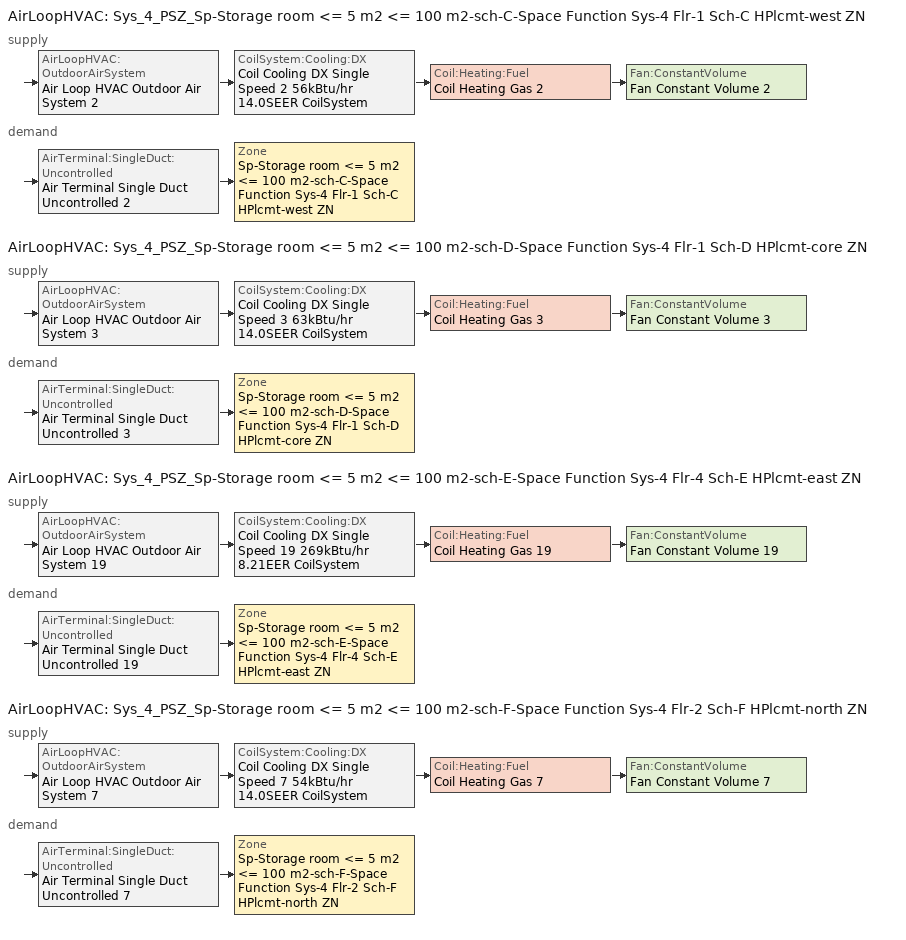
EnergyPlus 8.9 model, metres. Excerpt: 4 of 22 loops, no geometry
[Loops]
AirLoopHVAC 'Sys_4_PSZ_Sp-Storage room <= 5 m2 <= 100 m2-sch-C-Space Function Sys-4 Flr-1 Sch-C HPlcmt-west ZN'
 supply: AirLoopHVAC:OutdoorAirSystem 'Air Loop HVAC Outdoor Air System 2' > CoilSystem:Cooling:DX 'Coil Cooling DX Single Speed 2 56kBtu/hr 14.0SEER CoilSystem' > Coil:Heating:Fuel 'Coil Heating Gas 2' > Fan:ConstantVolume 'Fan Constant Volume 2'
 demand: AirTerminal:SingleDuct:Uncontrolled 'Air Terminal Single Duct Uncontrolled 2' > Zone 'Sp-Storage room <= 5 m2 <= 100 m2-sch-C-Space Function Sys-4 Flr-1 Sch-C HPlcmt-west ZN'
AirLoopHVAC 'Sys_4_PSZ_Sp-Storage room <= 5 m2 <= 100 m2-sch-D-Space Function Sys-4 Flr-1 Sch-D HPlcmt-core ZN'
 supply: AirLoopHVAC:OutdoorAirSystem 'Air Loop HVAC Outdoor Air System 3' > CoilSystem:Cooling:DX 'Coil Cooling DX Single Speed 3 63kBtu/hr 14.0SEER CoilSystem' > Coil:Heating:Fuel 'Coil Heating Gas 3' > Fan:ConstantVolume 'Fan Constant Volume 3'
 demand: AirTerminal:SingleDuct:Uncontrolled 'Air Terminal Single Duct Uncontrolled 3' > Zone 'Sp-Storage room <= 5 m2 <= 100 m2-sch-D-Space Function Sys-4 Flr-1 Sch-D HPlcmt-core ZN'
AirLoopHVAC 'Sys_4_PSZ_Sp-Storage room <= 5 m2 <= 100 m2-sch-E-Space Function Sys-4 Flr-4 Sch-E HPlcmt-east ZN'
 supply: AirLoopHVAC:OutdoorAirSystem 'Air Loop HVAC Outdoor Air System 19' > CoilSystem:Cooling:DX 'Coil Cooling DX Single Speed 19 269kBtu/hr 8.21EER CoilSystem' > Coil:Heating:Fuel 'Coil Heating Gas 19' > Fan:ConstantVolume 'Fan Constant Volume 19'
 demand: AirTerminal:SingleDuct:Uncontrolled 'Air Terminal Single Duct Uncontrolled 19' > Zone 'Sp-Storage room <= 5 m2 <= 100 m2-sch-E-Space Function Sys-4 Flr-4 Sch-E HPlcmt-east ZN'
AirLoopHVAC 'Sys_4_PSZ_Sp-Storage room <= 5 m2 <= 100 m2-sch-F-Space Function Sys-4 Flr-2 Sch-F HPlcmt-north ZN'
 supply: AirLoopHVAC:OutdoorAirSystem 'Air Loop HVAC Outdoor Air System 7' > CoilSystem:Cooling:DX 'Coil Cooling DX Single Speed 7 54kBtu/hr 14.0SEER CoilSystem' > Coil:Heating:Fuel 'Coil Heating Gas 7' > Fan:ConstantVolume 'Fan Constant Volume 7'
 demand: AirTerminal:SingleDuct:Uncontrolled 'Air Terminal Single Duct Uncontrolled 7' > Zone 'Sp-Storage room <= 5 m2 <= 100 m2-sch-F-Space Function Sys-4 Flr-2 Sch-F HPlcmt-north ZN'
[ZoneControl:Thermostat] Control Object Type 1=ThermostatSetpoint:DualSetpoint
Name | Zone or ZoneList | Control Type Schedule | Control Name 1
Sp-Storage room <= 5 m2 <= 100 m2-sch-C-Space Function Sys-4 Flr-1 Sch-C HPlcmt-west ZN Thermostat | Sp-Storage room <= 5 m2 <= 100 m2-sch-C-Space Function Sys-4 Flr-1 Sch-C HPlcmt-west ZN | Sp-Storage room <= 5 m2 <= 100 m2-sch-C-Space Function Sys-4 Flr-1 Sch-C HPlcmt-west ZN Thermostat Schedule | Space Function Storage room <= 5 m2 <= 100 m2-sch-C Thermostat 2
Sp-Storage room <= 5 m2 <= 100 m2-sch-D-Space Function Sys-4 Flr-1 Sch-D HPlcmt-core ZN Thermostat | Sp-Storage room <= 5 m2 <= 100 m2-sch-D-Space Function Sys-4 Flr-1 Sch-D HPlcmt-core ZN | Sp-Storage room <= 5 m2 <= 100 m2-sch-D-Space Function Sys-4 Flr-1 Sch-D HPlcmt-core ZN Thermostat Schedule | Space Function Storage room <= 5 m2 <= 100 m2-sch-D Thermostat 2
Sp-Storage room <= 5 m2 <= 100 m2-sch-E-Space Function Sys-4 Flr-4 Sch-E HPlcmt-east ZN Thermostat | Sp-Storage room <= 5 m2 <= 100 m2-sch-E-Space Function Sys-4 Flr-4 Sch-E HPlcmt-east ZN | Sp-Storage room <= 5 m2 <= 100 m2-sch-E-Space Function Sys-4 Flr-4 Sch-E HPlcmt-east ZN Thermostat Schedule | Space Function Storage room <= 5 m2 <= 100 m2-sch-E Thermostat 2
Sp-Storage room <= 5 m2 <= 100 m2-sch-F-Space Function Sys-4 Flr-2 Sch-F HPlcmt-north ZN Thermostat | Sp-Storage room <= 5 m2 <= 100 m2-sch-F-Space Function Sys-4 Flr-2 Sch-F HPlcmt-north ZN | Sp-Storage room <= 5 m2 <= 100 m2-sch-F-Space Function Sys-4 Flr-2 Sch-F HPlcmt-north ZN Thermostat Schedule | Space Function Storage room <= 5 m2 <= 100 m2-sch-F Thermostat 2
[ThermostatSetpoint:DualSetpoint]
Name | Heating Setpoint Temperature Schedule | Cooling Setpoint Temperature Schedule
Space Function Storage room <= 5 m2 <= 100 m2-sch-C Thermostat 2 | NECB-C-Thermostat Setpoint-Heating | NECB-C-Thermostat Setpoint-Cooling
Space Function Storage room <= 5 m2 <= 100 m2-sch-D Thermostat 2 | NECB-D-Thermostat Setpoint-Heating | NECB-D-Thermostat Setpoint-Cooling
Space Function Storage room <= 5 m2 <= 100 m2-sch-E Thermostat 2 | NECB-E-Thermostat Setpoint-Heating | NECB-E-Thermostat Setpoint-Cooling
Space Function Storage room <= 5 m2 <= 100 m2-sch-F Thermostat 2 | NECB-F-Thermostat Setpoint-Heating | NECB-F-Thermostat Setpoint-Cooling
[AirTerminal:SingleDuct:Uncontrolled] Availability Schedule=Always On Discrete; Maximum Air Flow Rate {m3/s}=AutoSize
Air Terminal Single Duct Uncontrolled 2; Air Terminal Single Duct Uncontrolled 3; Air Terminal Single Duct Uncontrolled 19; Air Terminal Single Duct Uncontrolled 7
[Zone equipment]
Sp-Storage room <= 5 m2 <= 100 m2-sch-C-Space Function Sys-4 Flr-1 Sch-C HPlcmt-west ZN: Air Terminal Single Duct Uncontrolled 2, Zone HVAC Baseboard Convective Water 2
Sp-Storage room <= 5 m2 <= 100 m2-sch-D-Space Function Sys-4 Flr-1 Sch-D HPlcmt-core ZN: Air Terminal Single Duct Uncontrolled 3, Zone HVAC Baseboard Convective Water 3
Sp-Storage room <= 5 m2 <= 100 m2-sch-E-Space Function Sys-4 Flr-4 Sch-E HPlcmt-east ZN: Air Terminal Single Duct Uncontrolled 19, Zone HVAC Baseboard Convective Water 19
Sp-Storage room <= 5 m2 <= 100 m2-sch-F-Space Function Sys-4 Flr-2 Sch-F HPlcmt-north ZN: Air Terminal Single Duct Uncontrolled 7, Zone HVAC Baseboard Convective Water 7
[Sizing:Zone] Zone Cooling Design Supply Air Temperature Input Method=SupplyAirTemperature; Zone Cooling Design Supply Air Temperature {C}=13; Zone Cooling Design Supply Air Temperature Difference {deltaC}=11.11; Zone Heating Design Supply Air Temperature Input Method=SupplyAirTemperature; Zone Heating Design Supply Air Temperature {C}=43; Zone Heating Design Supply Air Temperature Difference {deltaC}=11.11; Zone Cooling Design Supply Air Humidity Ratio {kgWater/kgDryAir}=0.0085; Zone Heating Design Supply Air Humidity Ratio {kgWater/kgDryAir}=0.008; Zone Heating Sizing Factor=1.3; Zone Cooling Sizing Factor=1.1; Cooling Design Air Flow Method=DesignDay; Cooling Design Air Flow Rate {m3/s}=0; Cooling Minimum Air Flow per Zone Floor Area {m3/s-m2}=0.000762; Cooling Minimum Air Flow {m3/s}=0; Cooling Minimum Air Flow Fraction=0; Heating Design Air Flow Method=DesignDay; Heating Design Air Flow Rate {m3/s}=0; Heating Maximum Air Flow per Zone Floor Area {m3/s-m2}=0.002032; Heating Maximum Air Flow {m3/s}=0.141576; Heating Maximum Air Flow Fraction=0.3; Account for Dedicated Outdoor Air System=No
Name | Design Specification Outdoor Air Object | Design Specification Zone Air Distribution Object
Sp-Storage room <= 5 m2 <= 100 m2-sch-C-Space Function Sys-4 Flr-1 Sch-C HPlcmt-west ZN | Space Function Storage room <= 5 m2 <= 100 m2-sch-C Ventilation | Sp-Storage room <= 5 m2 <= 100 m2-sch-C-Space Function Sys-4 Flr-1 Sch-C HPlcmt-west ZN Design Spec Zone Air Dist
Sp-Storage room <= 5 m2 <= 100 m2-sch-D-Space Function Sys-4 Flr-1 Sch-D HPlcmt-core ZN | Space Function Storage room <= 5 m2 <= 100 m2-sch-D Ventilation | Sp-Storage room <= 5 m2 <= 100 m2-sch-D-Space Function Sys-4 Flr-1 Sch-D HPlcmt-core ZN Design Spec Zone Air Dist
Sp-Storage room <= 5 m2 <= 100 m2-sch-E-Space Function Sys-4 Flr-4 Sch-E HPlcmt-east ZN | Space Function Storage room <= 5 m2 <= 100 m2-sch-E Ventilation | Sp-Storage room <= 5 m2 <= 100 m2-sch-E-Space Function Sys-4 Flr-4 Sch-E HPlcmt-east ZN Design Spec Zone Air Dist
Sp-Storage room <= 5 m2 <= 100 m2-sch-F-Space Function Sys-4 Flr-2 Sch-F HPlcmt-north ZN | Space Function Storage room <= 5 m2 <= 100 m2-sch-F Ventilation | Sp-Storage room <= 5 m2 <= 100 m2-sch-F-Space Function Sys-4 Flr-2 Sch-F HPlcmt-north ZN Design Spec Zone Air Dist
[DesignSpecification:ZoneAirDistribution] Zone Air Distribution Effectiveness in Cooling Mode=1; Zone Air Distribution Effectiveness in Heating Mode=1
Sp-Storage room <= 5 m2 <= 100 m2-sch-C-Space Function Sys-4 Flr-1 Sch-C HPlcmt-west ZN Design Spec Zone Air Dist; Sp-Storage room <= 5 m2 <= 100 m2-sch-D-Space Function Sys-4 Flr-1 Sch-D HPlcmt-core ZN Design Spec Zone Air Dist; Sp-Storage room <= 5 m2 <= 100 m2-sch-E-Space Function Sys-4 Flr-4 Sch-E HPlcmt-east ZN Design Spec Zone Air Dist; Sp-Storage room <= 5 m2 <= 100 m2-sch-F-Space Function Sys-4 Flr-2 Sch-F HPlcmt-north ZN Design Spec Zone Air Dist
[Controller:MechanicalVentilation] Demand Controlled Ventilation=No; System Outdoor Air Method=ZoneSum
Name | Availability Schedule | Zone Name 1 | Design Specification Outdoor Air Object Name 1 | Design Specification Zone Air Distribution Object Name 1
Controller Mechanical Ventilation 2 | Sys_4_PSZ_Sp-Storage room <= 5 m2 <= 100 m2-sch-C-Space Function Sys-4 Flr-1 Sch-C HPlcmt-west ZN Occ Sch | Sp-Storage room <= 5 m2 <= 100 m2-sch-C-Space Function Sys-4 Flr-1 Sch-C HPlcmt-west ZN | Space Function Storage room <= 5 m2 <= 100 m2-sch-C Ventilation | Sp-Storage room <= 5 m2 <= 100 m2-sch-C-Space Function Sys-4 Flr-1 Sch-C HPlcmt-west ZN Design Spec Zone Air Dist
Controller Mechanical Ventilation 3 | Sys_4_PSZ_Sp-Storage room <= 5 m2 <= 100 m2-sch-D-Space Function Sys-4 Flr-1 Sch-D HPlcmt-core ZN Occ Sch | Sp-Storage room <= 5 m2 <= 100 m2-sch-D-Space Function Sys-4 Flr-1 Sch-D HPlcmt-core ZN | Space Function Storage room <= 5 m2 <= 100 m2-sch-D Ventilation | Sp-Storage room <= 5 m2 <= 100 m2-sch-D-Space Function Sys-4 Flr-1 Sch-D HPlcmt-core ZN Design Spec Zone Air Dist
Controller Mechanical Ventilation 19 | Sys_4_PSZ_Sp-Storage room <= 5 m2 <= 100 m2-sch-E-Space Function Sys-4 Flr-4 Sch-E HPlcmt-east ZN Occ Sch | Sp-Storage room <= 5 m2 <= 100 m2-sch-E-Space Function Sys-4 Flr-4 Sch-E HPlcmt-east ZN | Space Function Storage room <= 5 m2 <= 100 m2-sch-E Ventilation | Sp-Storage room <= 5 m2 <= 100 m2-sch-E-Space Function Sys-4 Flr-4 Sch-E HPlcmt-east ZN Design Spec Zone Air Dist
Controller Mechanical Ventilation 7 | Sys_4_PSZ_Sp-Storage room <= 5 m2 <= 100 m2-sch-F-Space Function Sys-4 Flr-2 Sch-F HPlcmt-north ZN Occ Sch | Sp-Storage room <= 5 m2 <= 100 m2-sch-F-Space Function Sys-4 Flr-2 Sch-F HPlcmt-north ZN | Space Function Storage room <= 5 m2 <= 100 m2-sch-F Ventilation | Sp-Storage room <= 5 m2 <= 100 m2-sch-F-Space Function Sys-4 Flr-2 Sch-F HPlcmt-north ZN Design Spec Zone Air Dist
[DesignSpecification:OutdoorAir] Outdoor Air Method=Sum; Outdoor Air Flow per Person {m3/s-person}=0; Outdoor Air Flow per Zone Floor Area {m3/s-m2}=0.0003556; Outdoor Air Flow per Zone {m3/s}=0; Outdoor Air Flow Air Changes per Hour {1/hr}=0
Space Function Storage room <= 5 m2 <= 100 m2-sch-C Ventilation; Space Function Storage room <= 5 m2 <= 100 m2-sch-D Ventilation; Space Function Storage room <= 5 m2 <= 100 m2-sch-E Ventilation; Space Function Storage room <= 5 m2 <= 100 m2-sch-F Ventilation
[AirLoopHVAC] Design Supply Air Flow Rate {m3/s}=AutoSize
Sys_4_PSZ_Sp-Storage room <= 5 m2 <= 100 m2-sch-C-Space Function Sys-4 Flr-1 Sch-C HPlcmt-west ZN; Sys_4_PSZ_Sp-Storage room <= 5 m2 <= 100 m2-sch-D-Space Function Sys-4 Flr-1 Sch-D HPlcmt-core ZN; Sys_4_PSZ_Sp-Storage room <= 5 m2 <= 100 m2-sch-E-Space Function Sys-4 Flr-4 Sch-E HPlcmt-east ZN; Sys_4_PSZ_Sp-Storage room <= 5 m2 <= 100 m2-sch-F-Space Function Sys-4 Flr-2 Sch-F HPlcmt-north ZN
[Sizing:System] Type of Load to Size On=Sensible; Design Outdoor Air Flow Rate {m3/s}=Autosize; Central Heating Maximum System Air Flow Ratio=1; Preheat Design Temperature {C}=7; Preheat Design Humidity Ratio {kgWater/kgDryAir}=0.008; Precool Design Temperature {C}=13; Precool Design Humidity Ratio {kgWater/kgDryAir}=0.008; Central Cooling Design Supply Air Temperature {C}=13; Central Heating Design Supply Air Temperature {C}=43; Type of Zone Sum to Use=NonCoincident; 100% Outdoor Air in Cooling=No; 100% Outdoor Air in Heating=No; Central Cooling Design Supply Air Humidity Ratio {kgWater/kgDryAir}=0.0085; Central Heating Design Supply Air Humidity Ratio {kgWater/kgDryAir}=0.008; Cooling Supply Air Flow Rate Method=DesignDay; Cooling Supply Air Flow Rate {m3/s}=0; Cooling Supply Air Flow Rate Per Floor Area {m3/s-m2}=0.00996765; Cooling Fraction of Autosized Cooling Supply Air Flow Rate=1; Cooling Supply Air Flow Rate Per Unit Cooling Capacity {m3/s-W}=3.94755e-05; Heating Supply Air Flow Rate Method=DesignDay; Heating Supply Air Flow Rate {m3/s}=0; Heating Supply Air Flow Rate Per Floor Area {m3/s-m2}=0.00996765; Heating Fraction of Autosized Heating Supply Air Flow Rate=1; Heating Fraction of Autosized Cooling Supply Air Flow Rate=1; Heating Supply Air Flow Rate Per Unit Heating Capacity {m3/s-W}=3.15882e-05; System Outdoor Air Method=ZoneSum; Zone Maximum Outdoor Air Fraction=1; Cooling Design Capacity Method=CoolingDesignCapacity; Cooling Design Capacity {W}=Autosize; Cooling Design Capacity Per Floor Area {W/m2}=234.7; Fraction of Autosized Cooling Design Capacity=1; Heating Design Capacity Method=HeatingDesignCapacity; Heating Design Capacity {W}=Autosize; Heating Design Capacity Per Floor Area {W/m2}=157; Fraction of Autosized Heating Design Capacity=1; Central Cooling Capacity Control Method=OnOff
Sys_4_PSZ_Sp-Storage room <= 5 m2 <= 100 m2-sch-C-Space Function Sys-4 Flr-1 Sch-C HPlcmt-west ZN; Sys_4_PSZ_Sp-Storage room <= 5 m2 <= 100 m2-sch-D-Space Function Sys-4 Flr-1 Sch-D HPlcmt-core ZN; Sys_4_PSZ_Sp-Storage room <= 5 m2 <= 100 m2-sch-E-Space Function Sys-4 Flr-4 Sch-E HPlcmt-east ZN; Sys_4_PSZ_Sp-Storage room <= 5 m2 <= 100 m2-sch-F-Space Function Sys-4 Flr-2 Sch-F HPlcmt-north ZN
[Controller:OutdoorAir] Minimum Outdoor Air Flow Rate {m3/s}=Autosize; Maximum Outdoor Air Flow Rate {m3/s}=Autosize; Economizer Control Action Type=ModulateFlow; Lockout Type=NoLockout; Minimum Limit Type=FixedMinimum; High Humidity Control=No; Control High Indoor Humidity Based on Outdoor Humidity Ratio=Yes; Heat Recovery Bypass Control Type=BypassWhenOAFlowGreaterThanMinimum
Name | Economizer Control Type | Economizer Maximum Limit Dry-Bulb Temperature {C} | Economizer Maximum Limit Enthalpy {J/kg} | Economizer Minimum Limit Dry-Bulb Temperature {C} | Minimum Outdoor Air Schedule | Mechanical Ventilation Controller
Controller Outdoor Air 2 | NoEconomizer | 28 | 64000 | -100 | Sys_4_PSZ_Sp-Storage room <= 5 m2 <= 100 m2-sch-C-Space Function Sys-4 Flr-1 Sch-C HPlcmt-west ZN Occ Sch | Controller Mechanical Ventilation 2
Controller Outdoor Air 3 | NoEconomizer | 28 | 64000 | -100 | Sys_4_PSZ_Sp-Storage room <= 5 m2 <= 100 m2-sch-D-Space Function Sys-4 Flr-1 Sch-D HPlcmt-core ZN Occ Sch | Controller Mechanical Ventilation 3
Controller Outdoor Air 19 | DifferentialEnthalpy |  |  |  | Sys_4_PSZ_Sp-Storage room <= 5 m2 <= 100 m2-sch-E-Space Function Sys-4 Flr-4 Sch-E HPlcmt-east ZN Occ Sch | Controller Mechanical Ventilation 19
Controller Outdoor Air 7 | NoEconomizer | 28 | 64000 | -100 | Sys_4_PSZ_Sp-Storage room <= 5 m2 <= 100 m2-sch-F-Space Function Sys-4 Flr-2 Sch-F HPlcmt-north ZN Occ Sch | Controller Mechanical Ventilation 7
[HeatExchanger:AirToAir:SensibleAndLatent] Availability Schedule=Always On Discrete; Nominal Supply Air Flow Rate {m3/s}=Autosize; Sensible Effectiveness at 100% Heating Air Flow=0.5; Latent Effectiveness at 100% Heating Air Flow=0.5; Sensible Effectiveness at 75% Heating Air Flow=0.5; Latent Effectiveness at 75% Heating Air Flow=0.5; Sensible Effectiveness at 100% Cooling Air Flow=0.5; Latent Effectiveness at 100% Cooling Air Flow=0.5; Sensible Effectiveness at 75% Cooling Air Flow=0.5; Latent Effectiveness at 75% Cooling Air Flow=0.5; Supply Air Outlet Temperature Control=Yes; Heat Exchanger Type=Rotary; Frost Control Type=ExhaustOnly; Threshold Temperature {C}=-23.3; Initial Defrost Time Fraction=0.167; Rate of Defrost Time Fraction Increase {1/K}=1.44; Economizer Lockout=Yes
Name | Nominal Electric Power {W}
Sys_4_PSZ_Sp-Storage room <= 5 m2 <= 100 m2-sch-C-Space Function Sys-4 Flr-1 Sch-C HPlcmt-west ZN ERV; Sys_4_PSZ_Sp-Storage room <= 5 m2 <= 100 m2-sch-E-Space Function Sys-4 Flr-4 Sch-E HPlcmt-east ZN ERV; Sys_4_PSZ_Sp-Storage room <= 5 m2 <= 100 m2-sch-F-Space Function Sys-4 Flr-2 Sch-F HPlcmt-north ZN ERV | 528.393
Sys_4_PSZ_Sp-Storage room <= 5 m2 <= 100 m2-sch-D-Space Function Sys-4 Flr-1 Sch-D HPlcmt-core ZN ERV | 687.8575
[SetpointManager:OutdoorAirPretreat] Control Variable=Temperature; Minimum Setpoint Temperature {C}=-99; Maximum Setpoint Temperature {C}=99; Minimum Setpoint Humidity Ratio {kgWater/kgDryAir}=1e-05; Maximum Setpoint Humidity Ratio {kgWater/kgDryAir}=1
Setpoint Manager Outdoor Air Pretreat 15; Setpoint Manager Outdoor Air Pretreat 16; Setpoint Manager Outdoor Air Pretreat 17; Setpoint Manager Outdoor Air Pretreat 18
[SetpointManager:MixedAir] Control Variable=Temperature
Node 55 OS Default SPM; Node 54 OS Default SPM; Node 53 OS Default SPM; Node 68 OS Default SPM; Node 67 OS Default SPM; Node 66 OS Default SPM; Node 276 OS Default SPM; Node 275 OS Default SPM; Node 274 OS Default SPM; Node 120 OS Default SPM; Node 119 OS Default SPM; Node 118 OS Default SPM
[CoilSystem:Cooling:DX] Availability Schedule=Always On Discrete
Name | Cooling Coil
Coil Cooling DX Single Speed 2 56kBtu/hr 14.0SEER CoilSystem | Coil Cooling DX Single Speed 2 56kBtu/hr 14.0SEER
Coil Cooling DX Single Speed 3 63kBtu/hr 14.0SEER CoilSystem | Coil Cooling DX Single Speed 3 63kBtu/hr 14.0SEER
Coil Cooling DX Single Speed 19 269kBtu/hr 8.21EER CoilSystem | Coil Cooling DX Single Speed 19 269kBtu/hr 8.21EER
Coil Cooling DX Single Speed 7 54kBtu/hr 14.0SEER CoilSystem | Coil Cooling DX Single Speed 7 54kBtu/hr 14.0SEER
[Coil:Cooling:DX:SingleSpeed] Availability Schedule=Always On Discrete; Gross Rated Total Cooling Capacity {W}=Autosize; Gross Rated Sensible Heat Ratio=Autosize; Rated Air Flow Rate {m3/s}=Autosize; Rated Evaporator Fan Power Per Volume Flow Rate {W/(m3/s)}=773.3; Total Cooling Capacity Function of Temperature Curve=DXCOOL-NECB2011-REF-CAPFT; Total Cooling Capacity Function of Flow Fraction Curve=DXCOOL-NECB2011-REF-CAPFFLOW; Energy Input Ratio Function of Temperature Curve=DXCOOL-NECB2011-REF-COOLEIRFT; Energy Input Ratio Function of Flow Fraction Curve=DXCOOL-NECB2011-REF-COOLEIRFFLOW; Part Load Fraction Correlation Curve=DXCOOL-NECB2011-REF-COOLPLFFPLR; Condenser Type=AirCooled; Evaporative Condenser Effectiveness=0; Evaporative Condenser Air Flow Rate {m3/s}=Autosize; Evaporative Condenser Pump Rated Power Consumption {W}=Autosize; Crankcase Heater Capacity {W}=0; Maximum Outdoor Dry-Bulb Temperature for Crankcase Heater Operation {C}=0; Basin Heater Capacity {W/K}=0; Basin Heater Setpoint Temperature {C}=10
Name | Gross Rated Cooling COP {W/W}
Coil Cooling DX Single Speed 2 56kBtu/hr 14.0SEER; Coil Cooling DX Single Speed 3 63kBtu/hr 14.0SEER; Coil Cooling DX Single Speed 7 54kBtu/hr 14.0SEER | 3.8248
Coil Cooling DX Single Speed 19 269kBtu/hr 8.21EER | 2.94839
[Coil:Heating:Fuel] Availability Schedule=Always On Discrete; Fuel Type=NaturalGas; Burner Efficiency=0.81; Nominal Capacity {W}=AutoSize; Parasitic Electric Load {W}=0; Part Load Fraction Correlation Curve=FURNACE-EFFPLR-NECB2011; Parasitic Fuel Load {W}=0
Coil Heating Gas 2; Coil Heating Gas 3; Coil Heating Gas 19; Coil Heating Gas 7
[Fan:ConstantVolume] Fan Total Efficiency=0.39975; Pressure Rise {Pa}=640; Maximum Flow Rate {m3/s}=AutoSize; Motor Efficiency=0.615; Motor In Airstream Fraction=1
Name | Availability Schedule
Fan Constant Volume 2 | Sys_4_PSZ_Sp-Storage room <= 5 m2 <= 100 m2-sch-C-Space Function Sys-4 Flr-1 Sch-C HPlcmt-west ZN Occ Sch
Fan Constant Volume 3 | Sys_4_PSZ_Sp-Storage room <= 5 m2 <= 100 m2-sch-D-Space Function Sys-4 Flr-1 Sch-D HPlcmt-core ZN Occ Sch
Fan Constant Volume 19 | Sys_4_PSZ_Sp-Storage room <= 5 m2 <= 100 m2-sch-E-Space Function Sys-4 Flr-4 Sch-E HPlcmt-east ZN Occ Sch
Fan Constant Volume 7 | Sys_4_PSZ_Sp-Storage room <= 5 m2 <= 100 m2-sch-F-Space Function Sys-4 Flr-2 Sch-F HPlcmt-north ZN Occ Sch
[SetpointManager:SingleZone:Reheat] Control Variable=Temperature; Minimum Supply Air Temperature {C}=13; Maximum Supply Air Temperature {C}=43
Name | Control Zone
Setpoint Manager Single Zone Reheat 2 | Sp-Storage room <= 5 m2 <= 100 m2-sch-C-Space Function Sys-4 Flr-1 Sch-C HPlcmt-west ZN
Setpoint Manager Single Zone Reheat 3 | Sp-Storage room <= 5 m2 <= 100 m2-sch-D-Space Function Sys-4 Flr-1 Sch-D HPlcmt-core ZN
Setpoint Manager Single Zone Reheat 19 | Sp-Storage room <= 5 m2 <= 100 m2-sch-E-Space Function Sys-4 Flr-4 Sch-E HPlcmt-east ZN
Setpoint Manager Single Zone Reheat 7 | Sp-Storage room <= 5 m2 <= 100 m2-sch-F-Space Function Sys-4 Flr-2 Sch-F HPlcmt-north ZN
[Schedule:Compact]
Sp-Storage room <= 5 m2 <= 100 m2-sch-C-Space Function Sys-4 Flr-1 Sch-C HPlcmt-west ZN Thermostat Schedule; Sp-Storage room <= 5 m2 <= 100 m2-sch-D-Space Function Sys-4 Flr-1 Sch-D HPlcmt-core ZN Thermostat Schedule; Sp-Storage room <= 5 m2 <= 100 m2-sch-E-Space Function Sys-4 Flr-4 Sch-E HPlcmt-east ZN Thermostat Schedule; Sp-Storage room <= 5 m2 <= 100 m2-sch-F-Space Function Sys-4 Flr-2 Sch-F HPlcmt-north ZN Thermostat Schedule: Through: 12/31, For: AllDays, Until: 24:00, 4
[Schedule:Day:Interval]
NECB-C-Thermostat Setpoint-Heating Sun|Hol Day: No, 09:00, 18, 10:00, 20, 19:00, 22, 24:00, 18
NECB-C-Thermostat Setpoint-Heating Default|Wkdy Day; NECB-C-Thermostat Setpoint-Heating Sat Day; NECB-C-Thermostat Setpoint-Heating Default: No, 07:00, 18, 08:00, 20, 21:00, 22, 24:00, 18
NECB-C-Thermostat Setpoint-Cooling Sun|Hol Day; NECB-E-Thermostat Setpoint-Cooling Default|Wkdy Day; NECB-E-Thermostat Setpoint-Cooling Default: No, 07:00, 35, 19:00, 24, 24:00, 35
NECB-C-Thermostat Setpoint-Cooling Default|Wkdy Day; NECB-C-Thermostat Setpoint-Cooling Sat Day; NECB-C-Thermostat Setpoint-Cooling Default: No, 07:00, 35, 21:00, 24, 24:00, 35
NECB-D-Thermostat Setpoint-Heating Sun|Hol Day; NECB-D-Thermostat Setpoint-Heating Sat Day; NECB-E-Thermostat Setpoint-Heating Sun|Hol Day: No, 24:00, 18
NECB-D-Thermostat Setpoint-Heating Default|Wkdy Day; NECB-D-Thermostat Setpoint-Heating Default: No, 07:00, 18, 08:00, 20, 23:00, 22, 24:00, 18
NECB-D-Thermostat Setpoint-Cooling Sun|Hol Day; NECB-D-Thermostat Setpoint-Cooling Sat Day; NECB-E-Thermostat Setpoint-Cooling Sun|Hol Day: No, 24:00, 35
NECB-D-Thermostat Setpoint-Cooling Default|Wkdy Day; NECB-D-Thermostat Setpoint-Cooling Default: No, 07:00, 35, 23:00, 24, 24:00, 35
NECB-E-Thermostat Setpoint-Heating Default|Wkdy Day; NECB-E-Thermostat Setpoint-Heating Default: No, 07:00, 18, 08:00, 20, 19:00, 22, 24:00, 18
NECB-E-Thermostat Setpoint-Heating Sat Day: No, 08:00, 18, 09:00, 20, 17:00, 22, 24:00, 18
NECB-E-Thermostat Setpoint-Cooling Sat Day: No, 08:00, 35, 17:00, 24, 24:00, 35
NECB-F-Thermostat Setpoint-Heating Sun|Hol Day; NECB-F-Thermostat Setpoint-Heating Default|Wkdy Day; NECB-F-Thermostat Setpoint-Heating Sat Day; NECB-F-Thermostat Setpoint-Heating Default: No, 01:00, 22, 07:00, 18, 08:00, 20, 24:00, 22
NECB-F-Thermostat Setpoint-Cooling Sun|Hol Day; NECB-F-Thermostat Setpoint-Cooling Default|Wkdy Day; NECB-F-Thermostat Setpoint-Cooling Sat Day; NECB-F-Thermostat Setpoint-Cooling Default: No, 24:00, 24
Sys_4_PSZ_Sp-Storage room <= 5 m2 <= 100 m2-sch-C-Space Function Sys-4 Flr-1 Sch-C HPlcmt-west ZN Occ Sch Sunday: No, 09:00, 0, 19:00, 1, 24:00, 0
Sys_4_PSZ_Sp-Storage room <= 5 m2 <= 100 m2-sch-C-Space Function Sys-4 Flr-1 Sch-C HPlcmt-west ZN Occ Sch Monday; Sys_4_PSZ_Sp-Storage room <= 5 m2 <= 100 m2-sch-C-Space Function Sys-4 Flr-1 Sch-C HPlcmt-west ZN Occ Sch Tuesday; Sys_4_PSZ_Sp-Storage room <= 5 m2 <= 100 m2-sch-C-Space Function Sys-4 Flr-1 Sch-C HPlcmt-west ZN Occ Sch Wednesday; Sys_4_PSZ_Sp-Storage room <= 5 m2 <= 100 m2-sch-C-Space Function Sys-4 Flr-1 Sch-C HPlcmt-west ZN Occ Sch Thursday; Sys_4_PSZ_Sp-Storage room <= 5 m2 <= 100 m2-sch-C-Space Function Sys-4 Flr-1 Sch-C HPlcmt-west ZN Occ Sch Friday; Sys_4_PSZ_Sp-Storage room <= 5 m2 <= 100 m2-sch-C-Space Function Sys-4 Flr-1 Sch-C HPlcmt-west ZN Occ Sch Saturday: No, 09:00, 0, 21:00, 1, 24:00, 0
Sys_4_PSZ_Sp-Storage room <= 5 m2 <= 100 m2-sch-C-Space Function Sys-4 Flr-1 Sch-C HPlcmt-west ZN Occ Sch Default; Sys_4_PSZ_Sp-Storage room <= 5 m2 <= 100 m2-sch-C-Space Function Sys-4 Flr-1 Sch-C HPlcmt-west ZN Occ Sch Summer Design Day; Sys_4_PSZ_Sp-Storage room <= 5 m2 <= 100 m2-sch-C-Space Function Sys-4 Flr-1 Sch-C HPlcmt-west ZN Occ Sch Winter Design Day; Sys_4_PSZ_Sp-Storage room <= 5 m2 <= 100 m2-sch-D-Space Function Sys-4 Flr-1 Sch-D HPlcmt-core ZN Occ Sch Default; Sys_4_PSZ_Sp-Storage room <= 5 m2 <= 100 m2-sch-D-Space Function Sys-4 Flr-1 Sch-D HPlcmt-core ZN Occ Sch Summer Design Day; Sys_4_PSZ_Sp-Storage room <= 5 m2 <= 100 m2-sch-D-Space Function Sys-4 Flr-1 Sch-D HPlcmt-core ZN Occ Sch Winter Design Day; Sys_4_PSZ_Sp-Storage room <= 5 m2 <= 100 m2-sch-E-Space Function Sys-4 Flr-4 Sch-E HPlcmt-east ZN Occ Sch Default; Sys_4_PSZ_Sp-Storage room <= 5 m2 <= 100 m2-sch-E-Space Function Sys-4 Flr-4 Sch-E HPlcmt-east ZN Occ Sch Summer Design Day; Sys_4_PSZ_Sp-Storage room <= 5 m2 <= 100 m2-sch-E-Space Function Sys-4 Flr-4 Sch-E HPlcmt-east ZN Occ Sch Winter Design Day; Sys_4_PSZ_Sp-Storage room <= 5 m2 <= 100 m2-sch-F-Space Function Sys-4 Flr-2 Sch-F HPlcmt-north ZN Occ Sch Default; Sys_4_PSZ_Sp-Storage room <= 5 m2 <= 100 m2-sch-F-Space Function Sys-4 Flr-2 Sch-F HPlcmt-north ZN Occ Sch Summer Design Day; Sys_4_PSZ_Sp-Storage room <= 5 m2 <= 100 m2-sch-F-Space Function Sys-4 Flr-2 Sch-F HPlcmt-north ZN Occ Sch Winter Design Day: No, 24:00, 1
Sys_4_PSZ_Sp-Storage room <= 5 m2 <= 100 m2-sch-D-Space Function Sys-4 Flr-1 Sch-D HPlcmt-core ZN Occ Sch Sunday; Sys_4_PSZ_Sp-Storage room <= 5 m2 <= 100 m2-sch-D-Space Function Sys-4 Flr-1 Sch-D HPlcmt-core ZN Occ Sch Saturday; Sys_4_PSZ_Sp-Storage room <= 5 m2 <= 100 m2-sch-E-Space Function Sys-4 Flr-4 Sch-E HPlcmt-east ZN Occ Sch Sunday: No, 24:00, 0
Sys_4_PSZ_Sp-Storage room <= 5 m2 <= 100 m2-sch-D-Space Function Sys-4 Flr-1 Sch-D HPlcmt-core ZN Occ Sch Monday; Sys_4_PSZ_Sp-Storage room <= 5 m2 <= 100 m2-sch-D-Space Function Sys-4 Flr-1 Sch-D HPlcmt-core ZN Occ Sch Tuesday; Sys_4_PSZ_Sp-Storage room <= 5 m2 <= 100 m2-sch-D-Space Function Sys-4 Flr-1 Sch-D HPlcmt-core ZN Occ Sch Wednesday; Sys_4_PSZ_Sp-Storage room <= 5 m2 <= 100 m2-sch-D-Space Function Sys-4 Flr-1 Sch-D HPlcmt-core ZN Occ Sch Thursday; Sys_4_PSZ_Sp-Storage room <= 5 m2 <= 100 m2-sch-D-Space Function Sys-4 Flr-1 Sch-D HPlcmt-core ZN Occ Sch Friday: No, 09:00, 0, 18:00, 1, 19:00, 0, 22:00, 1, 24:00, 0
Sys_4_PSZ_Sp-Storage room <= 5 m2 <= 100 m2-sch-E-Space Function Sys-4 Flr-4 Sch-E HPlcmt-east ZN Occ Sch Monday; Sys_4_PSZ_Sp-Storage room <= 5 m2 <= 100 m2-sch-E-Space Function Sys-4 Flr-4 Sch-E HPlcmt-east ZN Occ Sch Tuesday; Sys_4_PSZ_Sp-Storage room <= 5 m2 <= 100 m2-sch-E-Space Function Sys-4 Flr-4 Sch-E HPlcmt-east ZN Occ Sch Wednesday; Sys_4_PSZ_Sp-Storage room <= 5 m2 <= 100 m2-sch-E-Space Function Sys-4 Flr-4 Sch-E HPlcmt-east ZN Occ Sch Thursday; Sys_4_PSZ_Sp-Storage room <= 5 m2 <= 100 m2-sch-E-Space Function Sys-4 Flr-4 Sch-E HPlcmt-east ZN Occ Sch Friday: No, 08:00, 0, 19:00, 1, 24:00, 0
Sys_4_PSZ_Sp-Storage room <= 5 m2 <= 100 m2-sch-E-Space Function Sys-4 Flr-4 Sch-E HPlcmt-east ZN Occ Sch Saturday: No, 09:00, 0, 13:00, 1, 24:00, 0
Sys_4_PSZ_Sp-Storage room <= 5 m2 <= 100 m2-sch-F-Space Function Sys-4 Flr-2 Sch-F HPlcmt-north ZN Occ Sch Sunday; Sys_4_PSZ_Sp-Storage room <= 5 m2 <= 100 m2-sch-F-Space Function Sys-4 Flr-2 Sch-F HPlcmt-north ZN Occ Sch Monday; Sys_4_PSZ_Sp-Storage room <= 5 m2 <= 100 m2-sch-F-Space Function Sys-4 Flr-2 Sch-F HPlcmt-north ZN Occ Sch Tuesday; Sys_4_PSZ_Sp-Storage room <= 5 m2 <= 100 m2-sch-F-Space Function Sys-4 Flr-2 Sch-F HPlcmt-north ZN Occ Sch Wednesday; Sys_4_PSZ_Sp-Storage room <= 5 m2 <= 100 m2-sch-F-Space Function Sys-4 Flr-2 Sch-F HPlcmt-north ZN Occ Sch Thursday; Sys_4_PSZ_Sp-Storage room <= 5 m2 <= 100 m2-sch-F-Space Function Sys-4 Flr-2 Sch-F HPlcmt-north ZN Occ Sch Friday; Sys_4_PSZ_Sp-Storage room <= 5 m2 <= 100 m2-sch-F-Space Function Sys-4 Flr-2 Sch-F HPlcmt-north ZN Occ Sch Saturday: No, 10:00, 1, 16:00, 0, 24:00, 1
[Schedule:Week:Daily]
NECB-C-Thermostat Setpoint-Heating Week Rule - Jan1-Dec31: NECB-C-Thermostat Setpoint-Heating Sun|Hol Day, NECB-C-Thermostat Setpoint-Heating Default|Wkdy Day, NECB-C-Thermostat Setpoint-Heating Default|Wkdy Day, NECB-C-Thermostat Setpoint-Heating Default|Wkdy Day, NECB-C-Thermostat Setpoint-Heating Default|Wkdy Day, NECB-C-Thermostat Setpoint-Heating Default|Wkdy Day, NECB-C-Thermostat Setpoint-Heating Sat Day, NECB-C-Thermostat Setpoint-Heating Default, NECB-C-Thermostat Setpoint-Heating Default, NECB-C-Thermostat Setpoint-Heating Default, NECB-C-Thermostat Setpoint-Heating Default, NECB-C-Thermostat Setpoint-Heating Default
NECB-C-Thermostat Setpoint-Cooling Week Rule - Jan1-Dec31: NECB-C-Thermostat Setpoint-Cooling Sun|Hol Day, NECB-C-Thermostat Setpoint-Cooling Default|Wkdy Day, NECB-C-Thermostat Setpoint-Cooling Default|Wkdy Day, NECB-C-Thermostat Setpoint-Cooling Default|Wkdy Day, NECB-C-Thermostat Setpoint-Cooling Default|Wkdy Day, NECB-C-Thermostat Setpoint-Cooling Default|Wkdy Day, NECB-C-Thermostat Setpoint-Cooling Sat Day, NECB-C-Thermostat Setpoint-Cooling Default, NECB-C-Thermostat Setpoint-Cooling Default, NECB-C-Thermostat Setpoint-Cooling Default, NECB-C-Thermostat Setpoint-Cooling Default, NECB-C-Thermostat Setpoint-Cooling Default
NECB-D-Thermostat Setpoint-Heating Week Rule - Jan1-Dec31: NECB-D-Thermostat Setpoint-Heating Sun|Hol Day, NECB-D-Thermostat Setpoint-Heating Default|Wkdy Day, NECB-D-Thermostat Setpoint-Heating Default|Wkdy Day, NECB-D-Thermostat Setpoint-Heating Default|Wkdy Day, NECB-D-Thermostat Setpoint-Heating Default|Wkdy Day, NECB-D-Thermostat Setpoint-Heating Default|Wkdy Day, NECB-D-Thermostat Setpoint-Heating Sat Day, NECB-D-Thermostat Setpoint-Heating Default, NECB-D-Thermostat Setpoint-Heating Default, NECB-D-Thermostat Setpoint-Heating Default, NECB-D-Thermostat Setpoint-Heating Default, NECB-D-Thermostat Setpoint-Heating Default
NECB-D-Thermostat Setpoint-Cooling Week Rule - Jan1-Dec31: NECB-D-Thermostat Setpoint-Cooling Sun|Hol Day, NECB-D-Thermostat Setpoint-Cooling Default|Wkdy Day, NECB-D-Thermostat Setpoint-Cooling Default|Wkdy Day, NECB-D-Thermostat Setpoint-Cooling Default|Wkdy Day, NECB-D-Thermostat Setpoint-Cooling Default|Wkdy Day, NECB-D-Thermostat Setpoint-Cooling Default|Wkdy Day, NECB-D-Thermostat Setpoint-Cooling Sat Day, NECB-D-Thermostat Setpoint-Cooling Default, NECB-D-Thermostat Setpoint-Cooling Default, NECB-D-Thermostat Setpoint-Cooling Default, NECB-D-Thermostat Setpoint-Cooling Default, NECB-D-Thermostat Setpoint-Cooling Default
NECB-E-Thermostat Setpoint-Heating Week Rule - Jan1-Dec31: NECB-E-Thermostat Setpoint-Heating Sun|Hol Day, NECB-E-Thermostat Setpoint-Heating Default|Wkdy Day, NECB-E-Thermostat Setpoint-Heating Default|Wkdy Day, NECB-E-Thermostat Setpoint-Heating Default|Wkdy Day, NECB-E-Thermostat Setpoint-Heating Default|Wkdy Day, NECB-E-Thermostat Setpoint-Heating Default|Wkdy Day, NECB-E-Thermostat Setpoint-Heating Sat Day, NECB-E-Thermostat Setpoint-Heating Default, NECB-E-Thermostat Setpoint-Heating Default, NECB-E-Thermostat Setpoint-Heating Default, NECB-E-Thermostat Setpoint-Heating Default, NECB-E-Thermostat Setpoint-Heating Default
NECB-E-Thermostat Setpoint-Cooling Week Rule - Jan1-Dec31: NECB-E-Thermostat Setpoint-Cooling Sun|Hol Day, NECB-E-Thermostat Setpoint-Cooling Default|Wkdy Day, NECB-E-Thermostat Setpoint-Cooling Default|Wkdy Day, NECB-E-Thermostat Setpoint-Cooling Default|Wkdy Day, NECB-E-Thermostat Setpoint-Cooling Default|Wkdy Day, NECB-E-Thermostat Setpoint-Cooling Default|Wkdy Day, NECB-E-Thermostat Setpoint-Cooling Sat Day, NECB-E-Thermostat Setpoint-Cooling Default, NECB-E-Thermostat Setpoint-Cooling Default, NECB-E-Thermostat Setpoint-Cooling Default, NECB-E-Thermostat Setpoint-Cooling Default, NECB-E-Thermostat Setpoint-Cooling Default
NECB-F-Thermostat Setpoint-Heating Week Rule - Jan1-Dec31: NECB-F-Thermostat Setpoint-Heating Sun|Hol Day, NECB-F-Thermostat Setpoint-Heating Default|Wkdy Day, NECB-F-Thermostat Setpoint-Heating Default|Wkdy Day, NECB-F-Thermostat Setpoint-Heating Default|Wkdy Day, NECB-F-Thermostat Setpoint-Heating Default|Wkdy Day, NECB-F-Thermostat Setpoint-Heating Default|Wkdy Day, NECB-F-Thermostat Setpoint-Heating Sat Day, NECB-F-Thermostat Setpoint-Heating Default, NECB-F-Thermostat Setpoint-Heating Default, NECB-F-Thermostat Setpoint-Heating Default, NECB-F-Thermostat Setpoint-Heating Default, NECB-F-Thermostat Setpoint-Heating Default
NECB-F-Thermostat Setpoint-Cooling Week Rule - Jan1-Dec31: NECB-F-Thermostat Setpoint-Cooling Sun|Hol Day, NECB-F-Thermostat Setpoint-Cooling Default|Wkdy Day, NECB-F-Thermostat Setpoint-Cooling Default|Wkdy Day, NECB-F-Thermostat Setpoint-Cooling Default|Wkdy Day, NECB-F-Thermostat Setpoint-Cooling Default|Wkdy Day, NECB-F-Thermostat Setpoint-Cooling Default|Wkdy Day, NECB-F-Thermostat Setpoint-Cooling Sat Day, NECB-F-Thermostat Setpoint-Cooling Default, NECB-F-Thermostat Setpoint-Cooling Default, NECB-F-Thermostat Setpoint-Cooling Default, NECB-F-Thermostat Setpoint-Cooling Default, NECB-F-Thermostat Setpoint-Cooling Default
Sys_4_PSZ_Sp-Storage room <= 5 m2 <= 100 m2-sch-C-Space Function Sys-4 Flr-1 Sch-C HPlcmt-west ZN Occ Sch Week Rule - Jan1-Dec31: Sys_4_PSZ_Sp-Storage room <= 5 m2 <= 100 m2-sch-C-Space Function Sys-4 Flr-1 Sch-C HPlcmt-west ZN Occ Sch Sunday, Sys_4_PSZ_Sp-Storage room <= 5 m2 <= 100 m2-sch-C-Space Function Sys-4 Flr-1 Sch-C HPlcmt-west ZN Occ Sch Monday, Sys_4_PSZ_Sp-Storage room <= 5 m2 <= 100 m2-sch-C-Space Function Sys-4 Flr-1 Sch-C HPlcmt-west ZN Occ Sch Tuesday, Sys_4_PSZ_Sp-Storage room <= 5 m2 <= 100 m2-sch-C-Space Function Sys-4 Flr-1 Sch-C HPlcmt-west ZN Occ Sch Wednesday, Sys_4_PSZ_Sp-Storage room <= 5 m2 <= 100 m2-sch-C-Space Function Sys-4 Flr-1 Sch-C HPlcmt-west ZN Occ Sch Thursday, Sys_4_PSZ_Sp-Storage room <= 5 m2 <= 100 m2-sch-C-Space Function Sys-4 Flr-1 Sch-C HPlcmt-west ZN Occ Sch Friday, Sys_4_PSZ_Sp-Storage room <= 5 m2 <= 100 m2-sch-C-Space Function Sys-4 Flr-1 Sch-C HPlcmt-west ZN Occ Sch Saturday, Sys_4_PSZ_Sp-Storage room <= 5 m2 <= 100 m2-sch-C-Space Function Sys-4 Flr-1 Sch-C HPlcmt-west ZN Occ Sch Default, Sys_4_PSZ_Sp-Storage room <= 5 m2 <= 100 m2-sch-C-Space Function Sys-4 Flr-1 Sch-C HPlcmt-west ZN Occ Sch Summer Design Day, Sys_4_PSZ_Sp-Storage room <= 5 m2 <= 100 m2-sch-C-Space Function Sys-4 Flr-1 Sch-C HPlcmt-west ZN Occ Sch Winter Design Day, Sys_4_PSZ_Sp-Storage room <= 5 m2 <= 100 m2-sch-C-Space Function Sys-4 Flr-1 Sch-C HPlcmt-west ZN Occ Sch Default, Sys_4_PSZ_Sp-Storage room <= 5 m2 <= 100 m2-sch-C-Space Function Sys-4 Flr-1 Sch-C HPlcmt-west ZN Occ Sch Default
Sys_4_PSZ_Sp-Storage room <= 5 m2 <= 100 m2-sch-D-Space Function Sys-4 Flr-1 Sch-D HPlcmt-core ZN Occ Sch Week Rule - Jan1-Dec31: Sys_4_PSZ_Sp-Storage room <= 5 m2 <= 100 m2-sch-D-Space Function Sys-4 Flr-1 Sch-D HPlcmt-core ZN Occ Sch Sunday, Sys_4_PSZ_Sp-Storage room <= 5 m2 <= 100 m2-sch-D-Space Function Sys-4 Flr-1 Sch-D HPlcmt-core ZN Occ Sch Monday, Sys_4_PSZ_Sp-Storage room <= 5 m2 <= 100 m2-sch-D-Space Function Sys-4 Flr-1 Sch-D HPlcmt-core ZN Occ Sch Tuesday, Sys_4_PSZ_Sp-Storage room <= 5 m2 <= 100 m2-sch-D-Space Function Sys-4 Flr-1 Sch-D HPlcmt-core ZN Occ Sch Wednesday, Sys_4_PSZ_Sp-Storage room <= 5 m2 <= 100 m2-sch-D-Space Function Sys-4 Flr-1 Sch-D HPlcmt-core ZN Occ Sch Thursday, Sys_4_PSZ_Sp-Storage room <= 5 m2 <= 100 m2-sch-D-Space Function Sys-4 Flr-1 Sch-D HPlcmt-core ZN Occ Sch Friday, Sys_4_PSZ_Sp-Storage room <= 5 m2 <= 100 m2-sch-D-Space Function Sys-4 Flr-1 Sch-D HPlcmt-core ZN Occ Sch Saturday, Sys_4_PSZ_Sp-Storage room <= 5 m2 <= 100 m2-sch-D-Space Function Sys-4 Flr-1 Sch-D HPlcmt-core ZN Occ Sch Default, Sys_4_PSZ_Sp-Storage room <= 5 m2 <= 100 m2-sch-D-Space Function Sys-4 Flr-1 Sch-D HPlcmt-core ZN Occ Sch Summer Design Day, Sys_4_PSZ_Sp-Storage room <= 5 m2 <= 100 m2-sch-D-Space Function Sys-4 Flr-1 Sch-D HPlcmt-core ZN Occ Sch Winter Design Day, Sys_4_PSZ_Sp-Storage room <= 5 m2 <= 100 m2-sch-D-Space Function Sys-4 Flr-1 Sch-D HPlcmt-core ZN Occ Sch Default, Sys_4_PSZ_Sp-Storage room <= 5 m2 <= 100 m2-sch-D-Space Function Sys-4 Flr-1 Sch-D HPlcmt-core ZN Occ Sch Default
Sys_4_PSZ_Sp-Storage room <= 5 m2 <= 100 m2-sch-E-Space Function Sys-4 Flr-4 Sch-E HPlcmt-east ZN Occ Sch Week Rule - Jan1-Dec31: Sys_4_PSZ_Sp-Storage room <= 5 m2 <= 100 m2-sch-E-Space Function Sys-4 Flr-4 Sch-E HPlcmt-east ZN Occ Sch Sunday, Sys_4_PSZ_Sp-Storage room <= 5 m2 <= 100 m2-sch-E-Space Function Sys-4 Flr-4 Sch-E HPlcmt-east ZN Occ Sch Monday, Sys_4_PSZ_Sp-Storage room <= 5 m2 <= 100 m2-sch-E-Space Function Sys-4 Flr-4 Sch-E HPlcmt-east ZN Occ Sch Tuesday, Sys_4_PSZ_Sp-Storage room <= 5 m2 <= 100 m2-sch-E-Space Function Sys-4 Flr-4 Sch-E HPlcmt-east ZN Occ Sch Wednesday, Sys_4_PSZ_Sp-Storage room <= 5 m2 <= 100 m2-sch-E-Space Function Sys-4 Flr-4 Sch-E HPlcmt-east ZN Occ Sch Thursday, Sys_4_PSZ_Sp-Storage room <= 5 m2 <= 100 m2-sch-E-Space Function Sys-4 Flr-4 Sch-E HPlcmt-east ZN Occ Sch Friday, Sys_4_PSZ_Sp-Storage room <= 5 m2 <= 100 m2-sch-E-Space Function Sys-4 Flr-4 Sch-E HPlcmt-east ZN Occ Sch Saturday, Sys_4_PSZ_Sp-Storage room <= 5 m2 <= 100 m2-sch-E-Space Function Sys-4 Flr-4 Sch-E HPlcmt-east ZN Occ Sch Default, Sys_4_PSZ_Sp-Storage room <= 5 m2 <= 100 m2-sch-E-Space Function Sys-4 Flr-4 Sch-E HPlcmt-east ZN Occ Sch Summer Design Day, Sys_4_PSZ_Sp-Storage room <= 5 m2 <= 100 m2-sch-E-Space Function Sys-4 Flr-4 Sch-E HPlcmt-east ZN Occ Sch Winter Design Day, Sys_4_PSZ_Sp-Storage room <= 5 m2 <= 100 m2-sch-E-Space Function Sys-4 Flr-4 Sch-E HPlcmt-east ZN Occ Sch Default, Sys_4_PSZ_Sp-Storage room <= 5 m2 <= 100 m2-sch-E-Space Function Sys-4 Flr-4 Sch-E HPlcmt-east ZN Occ Sch Default
Sys_4_PSZ_Sp-Storage room <= 5 m2 <= 100 m2-sch-F-Space Function Sys-4 Flr-2 Sch-F HPlcmt-north ZN Occ Sch Week Rule - Jan1-Dec31: Sys_4_PSZ_Sp-Storage room <= 5 m2 <= 100 m2-sch-F-Space Function Sys-4 Flr-2 Sch-F HPlcmt-north ZN Occ Sch Sunday, Sys_4_PSZ_Sp-Storage room <= 5 m2 <= 100 m2-sch-F-Space Function Sys-4 Flr-2 Sch-F HPlcmt-north ZN Occ Sch Monday, Sys_4_PSZ_Sp-Storage room <= 5 m2 <= 100 m2-sch-F-Space Function Sys-4 Flr-2 Sch-F HPlcmt-north ZN Occ Sch Tuesday, Sys_4_PSZ_Sp-Storage room <= 5 m2 <= 100 m2-sch-F-Space Function Sys-4 Flr-2 Sch-F HPlcmt-north ZN Occ Sch Wednesday, Sys_4_PSZ_Sp-Storage room <= 5 m2 <= 100 m2-sch-F-Space Function Sys-4 Flr-2 Sch-F HPlcmt-north ZN Occ Sch Thursday, Sys_4_PSZ_Sp-Storage room <= 5 m2 <= 100 m2-sch-F-Space Function Sys-4 Flr-2 Sch-F HPlcmt-north ZN Occ Sch Friday, Sys_4_PSZ_Sp-Storage room <= 5 m2 <= 100 m2-sch-F-Space Function Sys-4 Flr-2 Sch-F HPlcmt-north ZN Occ Sch Saturday, Sys_4_PSZ_Sp-Storage room <= 5 m2 <= 100 m2-sch-F-Space Function Sys-4 Flr-2 Sch-F HPlcmt-north ZN Occ Sch Default, Sys_4_PSZ_Sp-Storage room <= 5 m2 <= 100 m2-sch-F-Space Function Sys-4 Flr-2 Sch-F HPlcmt-north ZN Occ Sch Summer Design Day, Sys_4_PSZ_Sp-Storage room <= 5 m2 <= 100 m2-sch-F-Space Function Sys-4 Flr-2 Sch-F HPlcmt-north ZN Occ Sch Winter Design Day, Sys_4_PSZ_Sp-Storage room <= 5 m2 <= 100 m2-sch-F-Space Function Sys-4 Flr-2 Sch-F HPlcmt-north ZN Occ Sch Default, Sys_4_PSZ_Sp-Storage room <= 5 m2 <= 100 m2-sch-F-Space Function Sys-4 Flr-2 Sch-F HPlcmt-north ZN Occ Sch Default
[Schedule:Year]
NECB-C-Thermostat Setpoint-Heating: NECB-C-Thermostat Setpoint-Heating Week Rule - Jan1-Dec31, 1, 1, 12, 31
NECB-C-Thermostat Setpoint-Cooling: NECB-C-Thermostat Setpoint-Cooling Week Rule - Jan1-Dec31, 1, 1, 12, 31
NECB-D-Thermostat Setpoint-Heating: NECB-D-Thermostat Setpoint-Heating Week Rule - Jan1-Dec31, 1, 1, 12, 31
NECB-D-Thermostat Setpoint-Cooling: NECB-D-Thermostat Setpoint-Cooling Week Rule - Jan1-Dec31, 1, 1, 12, 31
NECB-E-Thermostat Setpoint-Heating: NECB-E-Thermostat Setpoint-Heating Week Rule - Jan1-Dec31, 1, 1, 12, 31
NECB-E-Thermostat Setpoint-Cooling: NECB-E-Thermostat Setpoint-Cooling Week Rule - Jan1-Dec31, 1, 1, 12, 31
NECB-F-Thermostat Setpoint-Heating: NECB-F-Thermostat Setpoint-Heating Week Rule - Jan1-Dec31, 1, 1, 12, 31
NECB-F-Thermostat Setpoint-Cooling: NECB-F-Thermostat Setpoint-Cooling Week Rule - Jan1-Dec31, 1, 1, 12, 31
Sys_4_PSZ_Sp-Storage room <= 5 m2 <= 100 m2-sch-C-Space Function Sys-4 Flr-1 Sch-C HPlcmt-west ZN Occ Sch: Sys_4_PSZ_Sp-Storage room <= 5 m2 <= 100 m2-sch-C-Space Function Sys-4 Flr-1 Sch-C HPlcmt-west ZN Occ Sch Week Rule - Jan1-Dec31, 1, 1, 12, 31
Sys_4_PSZ_Sp-Storage room <= 5 m2 <= 100 m2-sch-D-Space Function Sys-4 Flr-1 Sch-D HPlcmt-core ZN Occ Sch: Sys_4_PSZ_Sp-Storage room <= 5 m2 <= 100 m2-sch-D-Space Function Sys-4 Flr-1 Sch-D HPlcmt-core ZN Occ Sch Week Rule - Jan1-Dec31, 1, 1, 12, 31
Sys_4_PSZ_Sp-Storage room <= 5 m2 <= 100 m2-sch-E-Space Function Sys-4 Flr-4 Sch-E HPlcmt-east ZN Occ Sch: Sys_4_PSZ_Sp-Storage room <= 5 m2 <= 100 m2-sch-E-Space Function Sys-4 Flr-4 Sch-E HPlcmt-east ZN Occ Sch Week Rule - Jan1-Dec31, 1, 1, 12, 31
Sys_4_PSZ_Sp-Storage room <= 5 m2 <= 100 m2-sch-F-Space Function Sys-4 Flr-2 Sch-F HPlcmt-north ZN Occ Sch: Sys_4_PSZ_Sp-Storage room <= 5 m2 <= 100 m2-sch-F-Space Function Sys-4 Flr-2 Sch-F HPlcmt-north ZN Occ Sch Week Rule - Jan1-Dec31, 1, 1, 12, 31
[Schedule:Constant]
Always On Discrete: Hourly Value=1
[Curve:Biquadratic] Minimum Value of x {BasedOnField A2}=13; Maximum Value of x {BasedOnField A2}=24; Minimum Value of y {BasedOnField A3}=24; Maximum Value of y {BasedOnField A3}=46
Name | Coefficient1 Constant | Coefficient2 x | Coefficient3 x**2 | Coefficient4 y | Coefficient5 y**2 | Coefficient6 x*y
DXCOOL-NECB2011-REF-CAPFT | 0.867905 | 0.0142459 | 0.00055436 | -0.0075575 | 3.3e-05 | -0.0001918
DXCOOL-NECB2011-REF-COOLEIRFT | 0.116936 | 0.0284933 | -0.0004112 | 0.0214108 | 0.00016103 | -0.0006791
[Curve:Quadratic] Coefficient1 Constant=1; Coefficient2 x=0; Coefficient3 x**2=0; Minimum Value of x {BasedOnField A2}=0; Maximum Value of x {BasedOnField A2}=1
DXCOOL-NECB2011-REF-CAPFFLOW; DXCOOL-NECB2011-REF-COOLEIRFFLOW
[Curve:Cubic] Maximum Value of x {BasedOnField A2}=1
Name | Coefficient1 Constant | Coefficient2 x | Coefficient3 x**2 | Coefficient4 x**3 | Minimum Value of x {BasedOnField A2}
DXCOOL-NECB2011-REF-COOLPLFFPLR | 0.0277 | 4.9151 | -8.184 | 4.2702 | 0.7
FURNACE-EFFPLR-NECB2011 | 0.7277 | 1.0667 | -1.5174 | 0.7282 | 0
